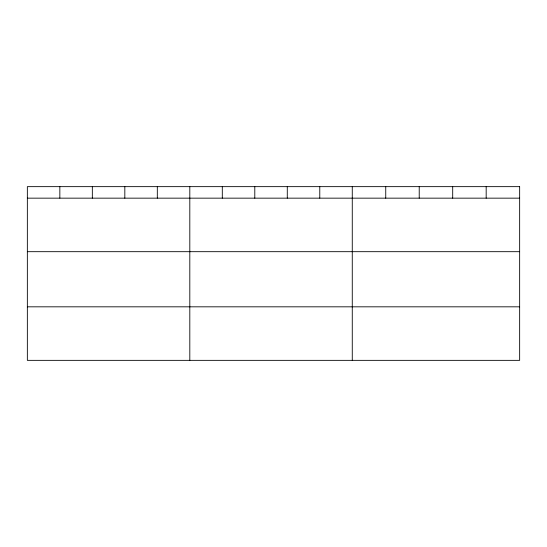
<?xml version="1.0" encoding="UTF-8"?>
<svg xmlns="http://www.w3.org/2000/svg" width="547" height="547" viewBox="0 0 547 547"><rect width="100%" height="100%" fill="white"/><g stroke="black" fill="none" stroke-linecap="round" stroke-linejoin="round"><path stroke-width="0.82" d="M27.35 198.158L519.65 198.158M27.35 251.682L519.65 251.682M27.35 306.826L519.65 306.826M486.174 186.65L486.174 198.158M452.697 186.65L452.697 198.158M419.221 186.65L419.221 198.158M385.744 186.65L385.744 198.158M352.268 186.65L352.268 360.35M319.776 186.65L319.776 198.158M287.284 186.65L287.284 198.158M254.793 186.65L254.793 198.158M222.301 186.65L222.301 198.158M189.809 186.65L189.809 360.35M157.317 186.65L157.317 198.158M124.825 186.65L124.825 198.158M92.334 186.65L92.334 198.158M59.842 186.65L59.842 198.158M519.65 186.65L27.35 186.65L27.35 360.35L519.65 360.35L519.65 186.65"/></g></svg>
